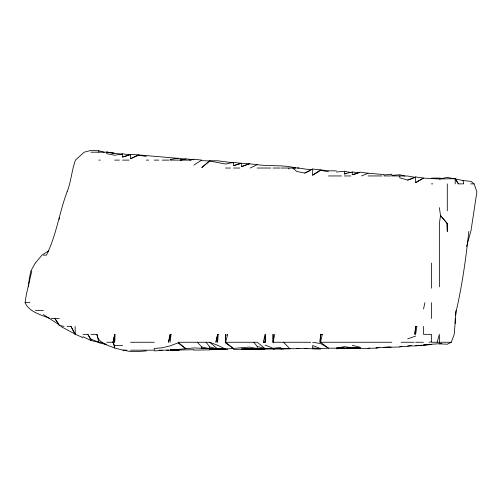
<?xml version="1.0" encoding="UTF-8"?>
<svg xmlns="http://www.w3.org/2000/svg" width="502" height="502" viewBox="0 0 502 502"><rect width="100%" height="100%" fill="white"/><g stroke="black" fill="none" stroke-linecap="round" stroke-linejoin="round"><path stroke-width="0.75" d="M265.144 342.257L265.144 334.338L263.312 342.257L265.144 342.257L265.263 334.338M114.87 334.338L114.676 342.257L114.87 334.338L112.994 342.257L114.676 348.024L122.595 350.07L126.862 350.176M218.188 334.338L217.63 342.257L217.63 334.338L218.188 334.338L217.63 334.552L215.904 342.257L217.63 334.338M322.271 334.338L320.577 334.338L320.019 342.257L320.577 335.129L322.271 334.338L320.577 342.257L328.496 348.181L344.334 348.244L360.172 347.597L345.771 348.087M441.528 343.437L439.369 343.864L447.288 344.221L451.285 342.257L454.222 334.338L456.098 310.581L455.534 315.62M415.612 326.419L414.853 334.338L415.612 327.153L416.898 326.419L415.612 334.338L415.612 326.419L416.898 326.419M468.812 231.391C466.019 258.015 462.273 284.465 456.343 310.581M28.369 286.824L29.254 278.905L30.867 270.986L35.272 263.067M49.936 318.5C41.101 314.704 29.373 312.282 25.1 302.662L26.305 294.743L31.789 270.986M90.918 334.338L96.911 334.338C98.009 343.242 107.779 345.219 114.676 348.024L114.676 345.495L112.994 342.257L114.676 334.407M274.757 334.338L273.063 342.257L310.688 342.257M423.531 308.937L424.918 302.662M437.16 342.257L439.369 334.338L439.369 342.257M67.099 191.789C59.255 212.578 56.488 235.181 46.429 255.148L43.398 255.148M466.59 246.507L471.045 230.399L476.9 191.789L474.057 183.87L471.045 181.385L463.126 180.544L447.288 177.419L439.369 178.982L423.531 178.128L415.612 182.634L415.612 176.961L423.531 178.022L415.612 182.634M67.161 191.789C71.115 181.555 71.711 170.41 75.444 160.113L84.185 152.194L90.918 150.456L98.838 150.776L104.209 152.194M35.479 262.91L41.904 255.148L48.681 250.805M233.461 162.391L233.461 165.666L241.387 163.319L233.461 162.391L225.542 164.028L209.704 160.998L201.785 167.542L209.704 160.753L217.63 160.778L233.461 162.836M312.658 175.185L320.577 170.354L320.577 169.889L312.658 169.036L312.658 175.185L320.577 169.889L328.496 170.793L336.415 170.875M193.866 165.083L201.785 160.113L193.866 159.247L189.869 160.113L170.109 160.113M312.658 169.343C305.894 170.115 299.443 167.141 292.722 168.032L296.82 171.471L304.739 173.071L312.658 169.036M138.433 154.905L130.514 154.428L130.514 158.732L138.433 154.905L178.028 158.337M250.222 168.032L257.219 164.675C269.831 166.488 282.839 164.606 295.289 167.881M304.739 173.071L310.016 170.586M130.514 158.732L138.433 155.231L146.352 156.417M361.54 175.951L368.091 173.221L383.93 174.577L383.93 174.991L391.849 174.207L391.849 175.43L399.768 174.752L404.725 175.951M391.849 175.951L399.768 175.951L399.768 177.827L407.687 180.074L415.612 176.961M401.926 346.198L399.768 347.026L383.93 347.321L389.69 347.127M249.299 163.79L241.387 163.219L241.387 166.677L249.299 163.79L257.219 164.675M241.387 166.677L249.299 163.815M407.687 338.85L415.612 336.108M407.687 180.074L413.447 178.166M130.514 154.836L122.595 153.863L122.595 157.019L130.514 154.428M359.457 172.688L352.253 171.979L352.253 174.727L360.172 172.167L368.091 173.221M233.461 165.666L241.387 163.219M122.595 157.019L129.07 155.231M369.528 348.093L368.091 348.495L352.253 348.219L344.334 348.451L360.172 348.269L336.415 348.639M352.253 174.727L358.014 173.297M336.415 172.004L344.334 171.295L344.334 173.918L352.253 171.979M429.041 342.257L431.444 341.724M211.869 349.235L209.704 349.706L223.384 349.172M411.289 345.577L407.687 346.324L399.768 346.656M440.806 343.619L423.531 344.83L427.127 344.636M336.415 348.137L344.334 346.669L352.253 347.717M378.891 347.641L376.011 348.162L368.091 348.281M122.595 153.863L114.676 155.281L106.757 153.681L106.757 152.194L98.838 152.194L98.838 150.776M170.109 159.517L178.028 158.193L185.947 159.209L180.143 160.113L185.947 158.833L193.866 159.768M222.662 349.147L217.63 349.455L227.701 349.097M275.943 348.614L273.063 349.041L244.982 349.009L257.219 348.877L233.461 349.436M344.334 173.918L346.493 173.604M275.221 348.664L273.063 348.959L280.982 349.085L284.578 348.601M377.454 347.616L376.011 347.811L391.133 347.12M422.088 345.144L415.612 345.922L407.687 345.897M263.312 342.257L265.144 342.044M288.901 348.79L290.338 348.633L280.982 348.84L298.979 348.639M280.982 347.459L273.063 348.288L265.144 345.087M189.869 160.113L191.199 160M146.352 350.904L138.433 351.544L130.514 351.513L123.084 350.176M154.271 350.885L162.19 350.509M336.415 348.758L338.574 348.639M429.285 344.523L431.444 344.403L423.531 345.495L415.612 345.338M320.577 348.589L312.658 345.501L312.658 348.156L320.577 348.589L328.496 348.181L320.577 343.544L312.658 342.257M193.866 349.706L170.109 350.176L193.866 347.93L225.542 349.26L209.704 348.652L201.785 347.039L197.336 342.257M298.257 348.557L296.82 348.626L306.898 348.626M439.369 178.982L455.207 178.649L458.414 183.87L463.126 183.87M336.415 348.426L344.334 348.143L338.574 348.137M209.704 349.863L193.866 350.101M273.063 348.551L288.901 348.488L265.144 348.652L257.219 346.449L253.874 342.257M179.396 350.176L170.109 349.9L178.028 350.176M306.898 348.551L304.739 348.589L320.577 348.877L312.658 348.79M431.444 178.154L439.369 178.066L442.249 178.536M344.334 348.15L336.415 348.206L344.334 348.143M209.704 348.419L201.785 348.438L201.785 347.039M90.918 152.194L98.674 152.194M98.838 160.113L100.256 160.113M114.676 160.113L119.407 160.113M122.595 160.113L129.158 160.113M146.352 160.113L148.63 160.113M154.271 160.113L158.833 160.113M162.19 160.113L168.917 160.113M225.542 168.032L230.512 168.032M233.461 168.032L239.912 168.032M257.219 168.032L270.773 168.032M273.063 168.032L279.896 168.032M280.982 168.032L295.452 168.032M297.504 168.032L298.872 168.032M328.496 175.951L341.454 175.951M344.334 175.951L350.848 175.951M368.091 175.951L381.846 175.951M383.93 175.951L390.87 175.951M431.444 183.87L432.793 183.87M470.719 183.87L474.057 183.87M447.1 223.472L447.288 231.391L447.1 223.472L440.524 215.553L439.369 207.633M25.1 302.662L29.925 302.662M35.479 310.581L43.398 310.581M51.317 318.5L59.242 318.5M67.161 326.419L70.977 326.419L75.074 334.181L82.999 337.664M82.999 334.338L87.85 334.338L90.918 339.12L90.918 340.488L98.555 342.257M90.918 339.12L98.838 342.257L101.454 342.257L106.091 344.316M106.757 342.257L112.994 342.257M130.514 342.257L154.271 342.257M225.542 342.885L233.461 348.614L225.542 342.257L227.726 334.338L225.542 335.712L225.316 342.257L225.542 334.338L225.542 342.257L257.219 342.257L265.144 348.652L273.063 348.501L257.219 348.583L249.299 347.064L225.542 349.097L217.63 345.288L209.704 342.257L178.028 342.257L185.947 348.815L178.028 342.897L170.109 345.872L162.19 347.786L154.271 348.47L154.271 350.176L130.514 350.176M391.849 342.257L320.577 342.257L320.577 334.338M401.117 342.257L414.087 342.257M415.612 342.257L423.424 342.257M451.285 342.257L431.444 342.257L431.444 334.338L423.531 334.338L423.531 326.419M159.071 350.176L169.369 350.176L166.495 350.12M260.099 348.589L257.219 348.583L257.219 346.449M399.768 175.951L407.687 176.026L415.612 177.451M114.676 345.495L122.595 345.558M201.785 160.646L209.704 160.998M244.982 349.066L257.219 348.626L249.299 348.997L265.144 348.903L241.387 349.041L249.299 349.085L244.982 348.997M217.63 348.733L223.384 348.909M312.658 348.193L320.577 348.526M106.757 151.943L113.973 153.298M111.074 152.872L106.757 152.194L122.595 154.321M112.517 153.097L113.954 153.323M320.577 170.354L328.496 171.753M344.334 171.295L350.816 172.506M58.37 323.583L54.887 318.5L59.242 325.34L64.08 326.419M98.838 342.759L106.035 344.441M352.253 345.363L360.172 347.227M206.146 342.257L209.704 346.964L217.63 348.903L209.704 342.257M82.999 336.742L90.918 340.488L87.85 334.338M75.074 334.056L60.748 326.419M43.398 314.572L59.242 324.857L59.242 325.34M283.536 342.257L288.901 347.691M447.288 223.472L440.524 215.553L439.369 223.472L439.369 286.824M458.414 183.87L455.207 178.649L455.207 183.87M70.977 326.419L75.074 334.181M96.911 334.338L98.838 342.257M463.126 180.544L463.622 183.87M75.074 326.419L75.319 334.338M455.207 318.5L455.207 323.457M447.288 183.87L447.288 210.821M431.444 263.067L431.444 288.192M431.444 302.662L431.444 318.5M288.901 168.032L288.901 169.118M225.542 348.972L225.542 349.417M209.704 346.964L209.704 348.652M59.242 217.893L59.242 219.286M273.063 334.338L273.05 342.257L273.063 334.338M171.05 334.338L170.109 342.257L170.109 334.338L168.521 342.257L170.109 335.022L171.05 334.338"/></g></svg>
